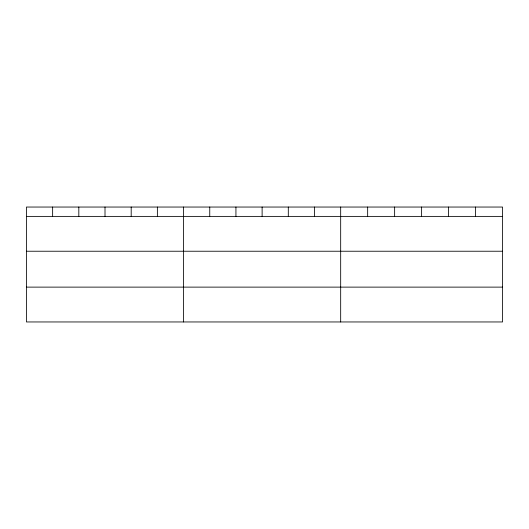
<?xml version="1.0" encoding="UTF-8"?>
<svg xmlns="http://www.w3.org/2000/svg" width="529" height="529" viewBox="0 0 529 529"><rect width="100%" height="100%" fill="white"/><g stroke="black" fill="none" stroke-linecap="round" stroke-linejoin="round"><path stroke-width="0.79" d="M502.55 251.229L502.55 207.044L26.45 207.044L26.45 321.956L502.55 321.956L502.55 251.229L26.45 251.229M26.45 216.387L502.55 216.387M26.45 287.121L502.55 287.121M475.571 207.044L475.571 216.387M448.592 207.044L448.592 216.387M421.613 207.044L421.613 216.387M394.634 207.044L394.634 216.387M367.655 207.044L367.655 216.387M340.676 207.044L340.676 321.956M314.49 207.044L314.49 216.387M288.305 207.044L288.305 216.387M262.119 207.044L262.119 216.387M235.934 207.044L235.934 216.387M209.749 207.044L209.749 216.387M183.563 207.044L183.563 321.956M157.377 207.044L157.377 216.387M131.192 207.044L131.192 216.387M105.007 207.044L105.007 216.387M78.821 207.044L78.821 216.387M52.635 207.044L52.635 216.387"/></g></svg>
